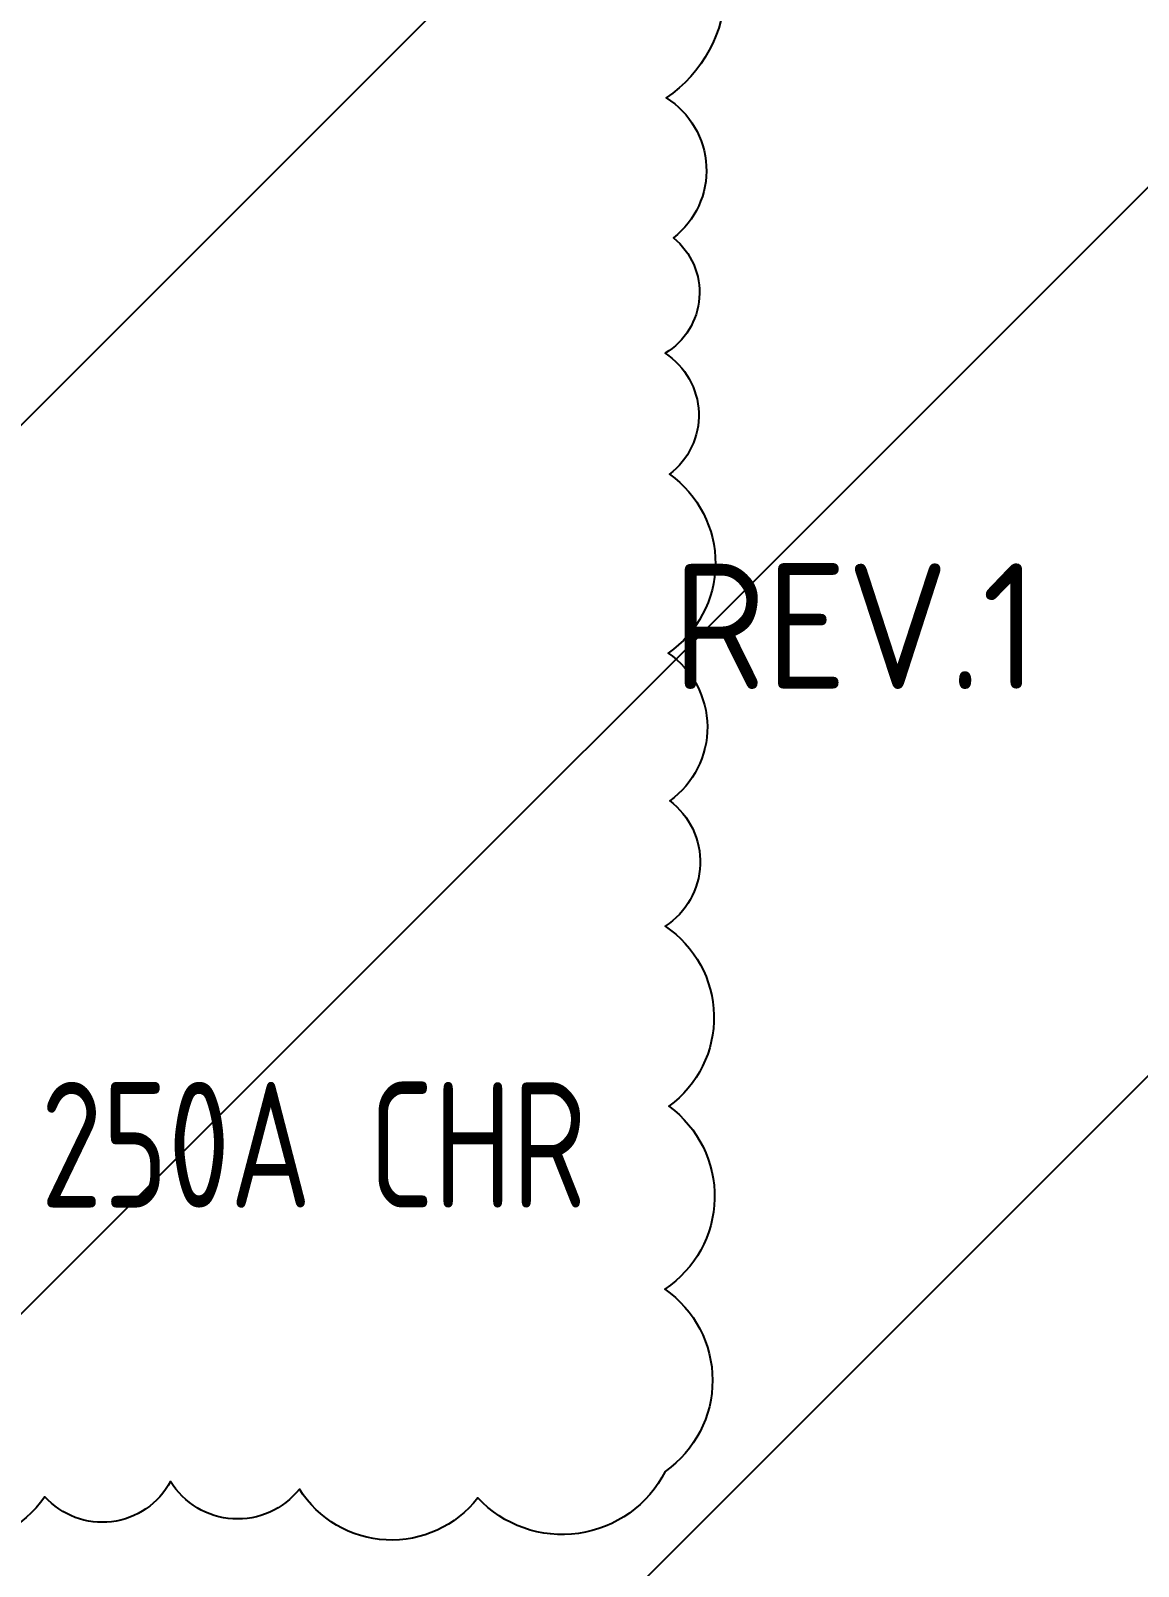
# Model space of a CAD drawing. Extents: x -181672 to 290600, y -29000 to 395522.
# Drawn here: x 14663 to 15764, y 32079 to 33607 of the extents above; entities that cross this region are included whole.
import ezdxf

# ---------------------------------------------------------------- set-up
doc = ezdxf.new("R2010")
doc.units = 0
doc.header["$LTSCALE"] = 10
doc.layers.add('XFM7P20PCW$0$REV', color=252, linetype='Continuous')
doc.layers.add('XFM7P20PCW$0$U-PCW-TXT', color=252, linetype='Continuous')
doc.styles.add('XFM7P20PCW$0$aa-txt', font='isocp.shx', dxfattribs={"bigfont": 'chineset'})
pattern_1 = [(45, (0, 0), (-441.942, 441.942), [])]

# ---------------------------------------------------------------- blocks, each defined once
blk = doc.blocks.new('XFM7P20PCW')
h = blk.add_hatch()
h.set_pattern_fill('ANSI31', color=256, scale=5000)
h.set_pattern_definition(pattern_1)
h.paths.add_polyline_path([(14152.5, 47875), (17450, 47875), (17450, 29915), (14152.5, 29915)])
at = {"layer": 'XFM7P20PCW$0$REV'}
blk.add_lwpolyline([(15297.39274, 33759.55877, -0.52056705), (15294.43775, 33539.85811, -0.52056705), (15301.5647, 33400.65361, -0.52056705), (15293.22206, 33285.81881, -0.52056705), (15297.60438, 33165.56753, -0.52056705), (15296.2513, 32987.65736, -0.52056705), (15297.81633, 32840.84025, -0.52056705), (15293.31561, 32715.98298, -0.52056705), (15297.12238, 32536.94304, -0.52056705), (15293.03106, 32355.02248, -0.52056705), (15293.43357, 32173.82647, -0.52056705), (15106.98458, 32147.41736, -0.52056705), (14929.65254, 32156.11361, -0.52056705), (14801.49849, 32163.80295, -0.52056705), (14676.66538, 32148.61432, -0.52056705), (14486.16001, 32148.89156, -0.52056705)], format="xyb", dxfattribs=at)
at = {"layer": 'XFM7P20PCW$0$REV', "style": 'XFM7P20PCW$0$aa-txt'}
blk.add_text('REV.1', height=125, dxfattribs=at).set_placement((15300.62575, 32951.93309))
at = {"layer": 'XFM7P20PCW$0$U-PCW-TXT', "style": 'XFM7P20PCW$0$aa-txt', "width": 0.8}
blk.add_text('250A CHR', height=124.999975, dxfattribs=at).set_placement((14672.4816, 32436.20621))
blk = doc.blocks.new('XFM7Q20PCW-200K')
h = blk.add_hatch()
h.set_pattern_fill('ANSI31', color=256, scale=5000)
h.set_pattern_definition(pattern_1)
h.paths.add_polyline_path([(14152.5, 47875), (17450, 47875), (17450, 29915), (14152.5, 29915)])

msp = doc.modelspace()

# ---------------------------------------------------------------- block references
for name in ['XFM7P20PCW', 'XFM7Q20PCW-200K']:
    msp.add_blockref(name, (0, 0))

doc.saveas('drawing.dxf')
